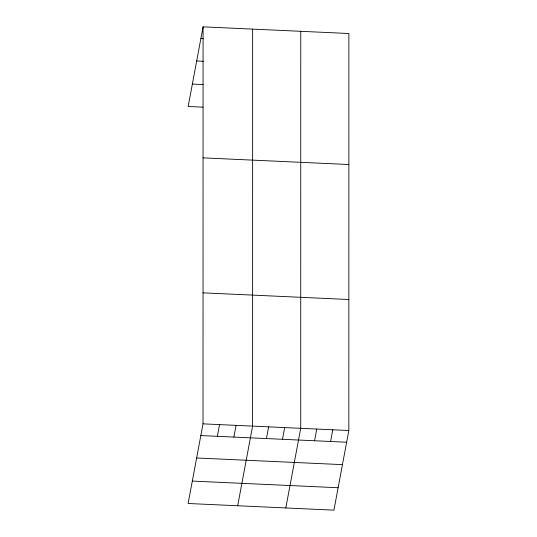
<?xml version="1.0" encoding="UTF-8"?>
<svg xmlns="http://www.w3.org/2000/svg" width="537" height="537" viewBox="0 0 537 537"><rect width="100%" height="100%" fill="white"/><g stroke="black" fill="none" stroke-linecap="round" stroke-linejoin="round"><path stroke-width="0.81" d="M203.02 423.854L203.073 26.85L348.882 33.509L348.835 430.52L333.927 510.15L188.118 503.491L203.02 423.854L348.835 430.52M252.645 29.112L252.598 426.123L237.696 505.753M300.76 31.314L300.713 428.318L285.812 507.955M203.073 26.85L188.165 106.48L203.04 107.165M217.357 436.326L219.546 424.613M233.884 437.078L236.072 425.364M266.446 438.568L268.634 426.855M282.482 439.3L284.677 427.586M314.561 440.763L316.756 429.05M330.604 441.495L332.792 429.781M200.878 38.563L203.355 38.677M196.683 60.976L203.295 61.278M192.36 84.067L203.1 84.557M203.053 157.865L348.862 164.523M203.04 292.846L348.849 299.505M200.831 435.567L346.64 442.226M196.636 457.98L342.445 464.639M192.313 481.078L338.122 487.737"/></g></svg>
